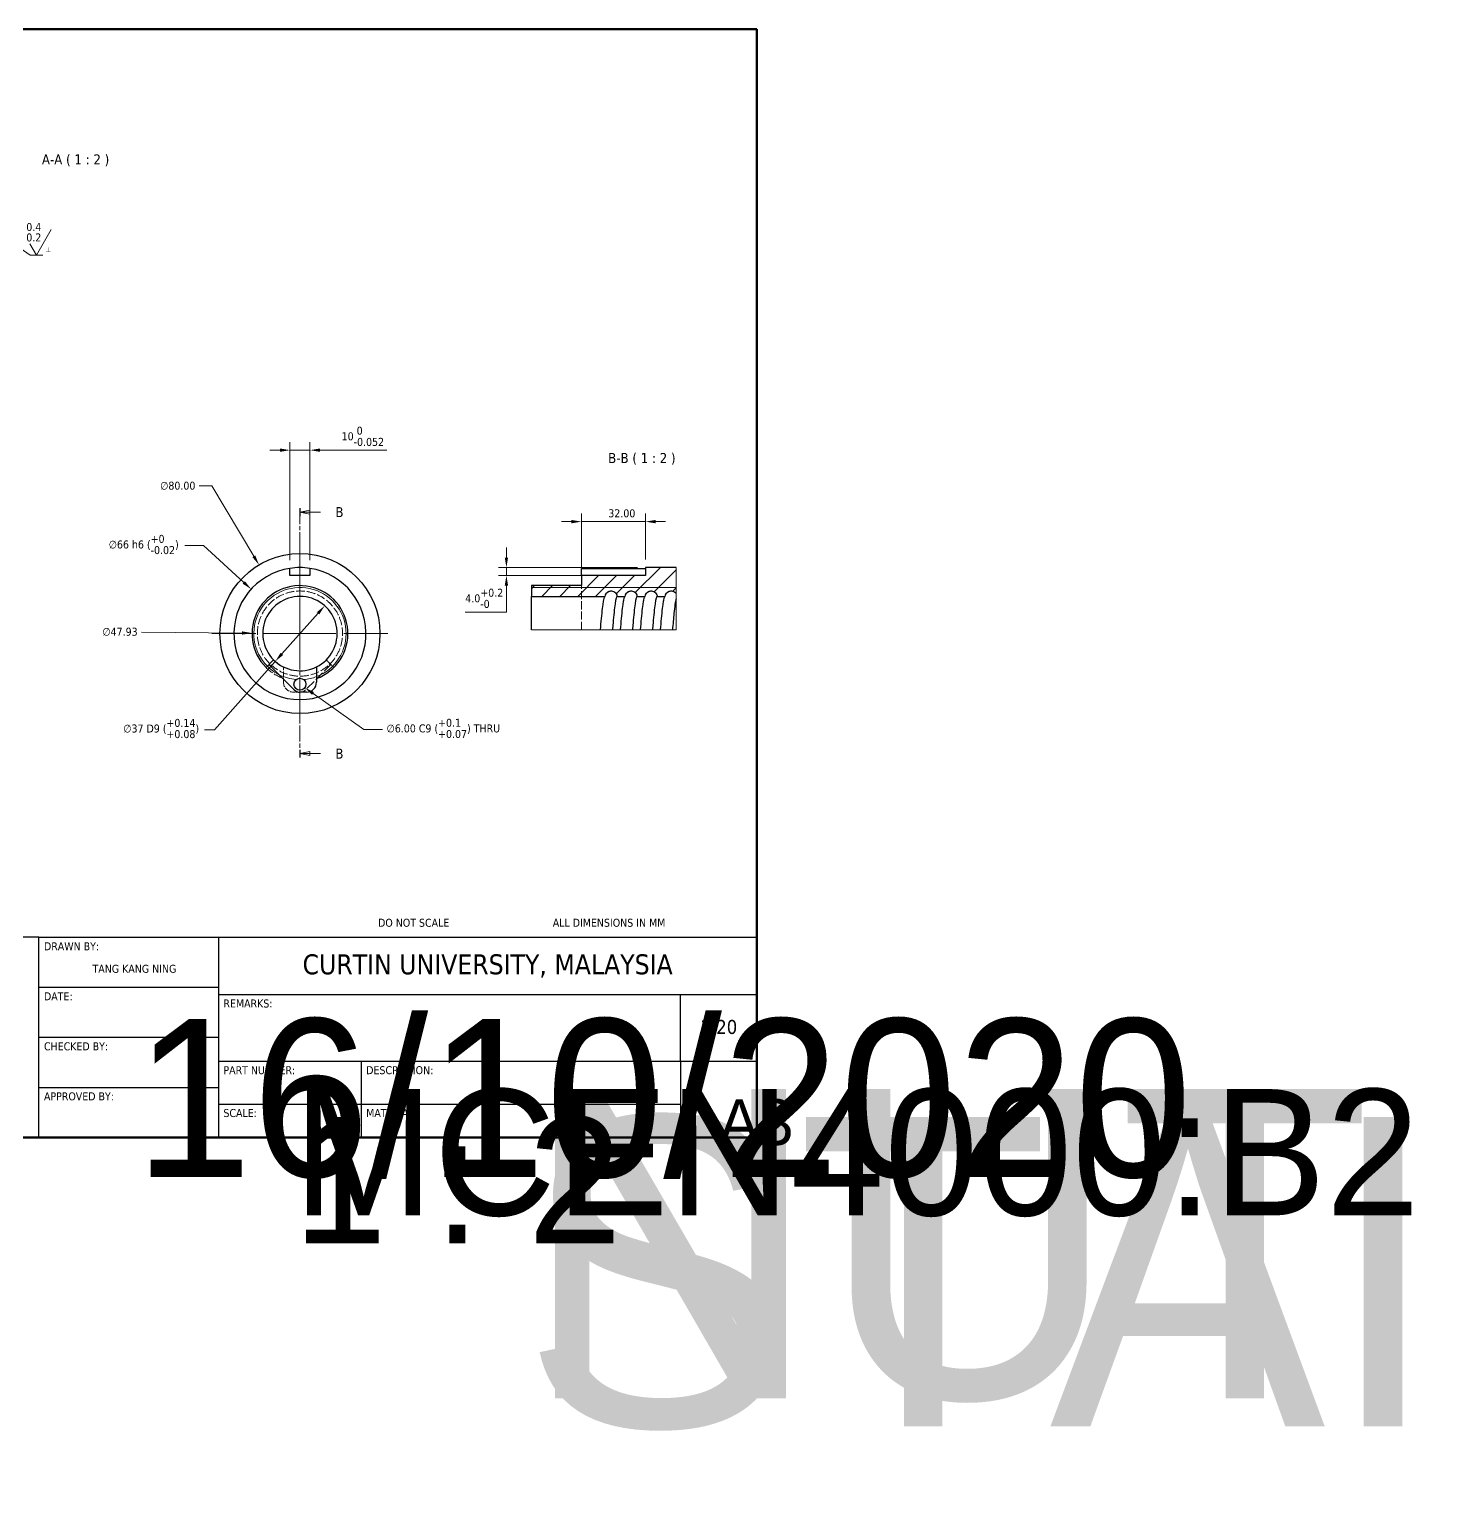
# Model space of a CAD drawing. Header units: millimetres. Extents: x 20 to 3976, y -153 to 574.
# Drawn here: x 456 to 1167, y -153 to 574 of the extents above; entities that cross this region are included whole.
import ezdxf
from ezdxf.enums import TextEntityAlignment as Align

# ---------------------------------------------------------------- set-up
doc = ezdxf.new("R2018")
doc.units = ezdxf.units.MM
doc.header["$LTSCALE"] = 2
doc.linetypes.add('CHAIN', pattern=[0.3543, 0.2362, -0.0295, 0.0591, -0.0295])
doc.linetypes.add('DASHED', pattern=[0.2068, 0.1655, -0.0413])
for name, color, linetype, lineweight in [('Border (ISO)', 7, 'Continuous', 50), ('Center Mark (ISO)', 7, 'Continuous', 13), ('Dimension (ISO)', 7, 'Continuous', 13), ('Hatch (ISO)', 7, 'Continuous', 13), ('Hidden (ISO)', 7, 'DASHED', 18), ('Section Line (ISO)', 7, 'CHAIN', 13), ('Symbol (ISO)', 7, 'Continuous', 13), ('Title (ISO)', 7, 'Continuous', 25), ('Visible (ISO)', 7, 'Continuous', 25), ('Visible Narrow (ISO)', 7, 'Continuous', 13)]:
    doc.layers.add(name, color=color, linetype=linetype, lineweight=lineweight)
doc.styles.add('Label Text (ISO)', font='tahoma.ttf')
doc.styles.add('Note Text (ISO)', font='tahoma.ttf')
doc.styles.add('Text Style68', font='AIGDT___.TTF')
doc.dimstyles.new('Main Standard', dxfattribs={"dimscale": 2, "dimtxt": 2, "dimasz": 2.5, "dimexe": 2, "dimexo": 2, "dimgap": 1, "dimtad": 1, "dimtih": 1, "dimtoh": 1, "dimrnd": 1e-08, "dimzin": 4, "dimdsep": 46, "dimtxsty": 'Note Text (ISO)', "dimcen": 0.09, "dimdle": 10, "dimclrd": 256, "dimclre": 256, "dimclrt": 256, "dimadec": 0, "dimazin": 3, "dimtfac": 1, "dimtmove": 0, "dimatfit": 3, "dimldrblk": 'Filled-1', "dimfxl": 1, "dimtolj": 1, "dimlwd": -1, "dimlwe": -1, "dimarcsym": 0})

# ---------------------------------------------------------------- blocks, each defined once
blk = doc.blocks.new('Borders 1')
at = {"layer": 'Border (ISO)'}
for p, q in [((10, 287), (410, 287)), ((10, 10), (10, 287)), ((410, 287), (410, 10)), ((410, 10), (10, 10))]:
    blk.add_line(p, q, dxfattribs=at)
blk = doc.blocks.new('Title Blocks 1')
at = {"layer": 'Title (ISO)'}
for p, q in [((101.9, 411.34), (36.9, 411.34)), ((101.9, 411.34), (281.3, 411.34)), ((101.9, 361.34), (101.9, 411.34)), ((101.9, 361.34), (101.9, 411.34)), ((146.75, 411.34), (146.75, 361.34)), ((281.3, 411.34), (281.3, 361.34)), ((101.9, 398.84), (146.75, 398.84)), ((146.75, 397.05), (281.3, 397.05)), ((262.25, 380.38), (262.25, 397.05)), ((101.9, 386.34), (146.75, 386.34)), ((146.75, 380.38), (281.3, 380.38)), ((182.43, 380.38), (182.43, 361.34)), ((262.25, 380.38), (262.25, 361.34)), ((101.9, 373.84), (146.75, 373.84)), ((146.75, 369.67), (262.25, 369.67)), ((36.9, 361.34), (101.9, 361.34)), ((281.3, 361.34), (101.9, 361.34))]:
    blk.add_line(p, q, dxfattribs=at)
at = {"layer": 'Title (ISO)', "style": 'Note Text (ISO)'}
for s, insert, char_height, width, attachment_point in [('\\fTahoma|b0|i0;DO NOT SCALE', (186.64, 415.98), 2, 32.6601, 1), ('\\fTahoma|b0|i0;ALL DIMENSIONS IN MM', (230.3, 415.98), 2, 50, 1), ('\\fTahoma|b0|i0;DRAWN BY:', (103.15, 410.09), 2, 15, 1), ('\\fTahoma|b0|i0;TANG KANG NING', (125.76, 403.46), 2, 39.4915, 5), ('\\fTahoma|b0|i0;CURTIN UNIVERSITY, MALAYSIA', (214.03, 404.19), 5, 100.235, 5), ('\\fTahoma|b0|i0;DATE:', (103.15, 397.59), 2, 10, 1), ('\\fTahoma|b0|i0;REMARKS: ', (148, 395.8), 2, 18.5729, 1), ('\\fTahoma|b0|i0;1/20', (271.77, 388.72), 3.5, 9.72, 5), ('\\fTahoma|b0|i0;CHECKED BY:', (103.15, 385.09), 2, 20, 1), ('\\fTahoma|b0|i0;PART NUMBER:', (148, 379.13), 2, 33.179, 1), ('\\fTahoma|b0|i0;DESCRIPTION:', (183.68, 379.13), 2, 18.2285, 1), ('\\fTahoma|b0|i0;APPROVED BY:', (103.15, 372.59), 2, 20, 1), ('\\fTahoma|b0|i0;SCALE:', (148, 368.42), 2, 8.7164, 1)]:
    blk.add_mtext(s, dxfattribs=dict(at, insert=insert, char_height=char_height, width=width, attachment_point=attachment_point))
at = {"layer": 'Title (ISO)', "insert": (183.68, 368.42), "char_height": 2, "width": 14.0288, "attachment_point": 1, "line_spacing_factor": 3, "style": 'Note Text (ISO)'}
blk.add_mtext('\\fTahoma|b0|i0;MATERIAL:\\P', dxfattribs=at)
at = {"layer": 'Title (ISO)', "lineweight": 30, "flags": 104}
for tag, height, p in [('CREATION_DATE', 2, (125.76, 390.96)), ('Remarks', 5, (204.5, 387.9)), ('Checked_By', 3.5, (125.76, 378.46)), ('DESCRIPTION', 2.49, (222.34, 373.4)), ('PART_NUMBER', 2.49, (165.4, 373.4)), ('Sheet_Size', 5, (271.77, 370.86)), ('Approved_By', 3.5, (125.76, 365.96))]:
    blk.add_attdef(tag, text='', height=height, dxfattribs=at).set_placement(p, align=Align.MIDDLE_CENTER)
for tag, p in [('MATERIAL', (222.34, 366.42)), ('Initial_View_Scale', (165.4, 366.42))]:
    blk.add_attdef(tag, text='', height=2, dxfattribs=at).set_placement(p, align=Align.TOP_CENTER)
blk = doc.blocks.new('2dTransSection1')
at = {"layer": 'Section Line (ISO)', "linetype": 'CHAIN', "ltscale": 8.519885}
blk.add_line((295.83, 167.27), (295.83, 104.92), dxfattribs=at)
at = {"layer": 'Section Line (ISO)', "linetype": 'Continuous', "lineweight": 25}
for p, q in [((295.83, 167.27), (295.83, 165.3)), ((295.83, 106.9), (295.83, 104.92))]:
    blk.add_line(p, q, dxfattribs=at)
at = {"layer": 'Section Line (ISO)', "linetype": 'Continuous'}
for p, q in [((298.33, 166.78), (295.83, 166.28)), ((298.33, 166.28), (295.83, 166.28)), ((295.83, 166.28), (298.33, 165.78)), ((298.33, 165.78), (298.33, 166.78)), ((300.92, 166.28), (298.33, 166.28)), ((298.33, 106.41), (295.83, 105.91)), ((298.33, 105.91), (295.83, 105.91)), ((295.83, 105.91), (298.33, 105.41)), ((298.33, 105.41), (298.33, 106.41)), ((300.92, 105.91), (298.33, 105.91))]:
    blk.add_line(p, q, dxfattribs=at)
at = {"layer": 'Section Line (ISO)', "linetype": 'Continuous', "flags": 128}
for points in [[(298.33, 166.78), (295.83, 166.28), (298.33, 165.78), (298.33, 166.78)], [(298.33, 106.41), (295.83, 105.91), (298.33, 105.41), (298.33, 106.41)]]:
    blk.add_lwpolyline(points, dxfattribs=at)
at = {"layer": 'Section Line (ISO)'}
for points in [[(298.33, 166.78), (295.83, 166.28), (298.33, 165.78), (298.33, 166.78)], [(298.33, 106.41), (295.83, 105.91), (298.33, 105.41), (298.33, 106.41)]]:
    blk.add_solid(points, dxfattribs=at)
at = {"layer": 'Section Line (ISO)', "char_height": 2.5, "attachment_point": 7, "style": 'Label Text (ISO)'}
for insert in [(304.67, 165.03), (304.67, 104.66)]:
    blk.add_mtext('B', dxfattribs=dict(at, insert=insert))
blk = doc.blocks.new('*D14')
at = {"layer": 'Defpoints', "color": 0, "transparency": 16777216}
for p in [(764.36, 327.8), (732.36, 300.83), (764.36, 304.83)]:
    blk.add_point(p, dxfattribs=at)
at = {"layer": 'Dimension (ISO)', "transparency": 16777216}
for p, q in [((727.36, 327.8), (722.36, 327.8)), ((732.36, 304.83), (732.36, 331.8)), ((732.36, 327.8), (737.36, 327.8)), ((737.36, 327.8), (759.36, 327.8)), ((764.36, 327.8), (759.36, 327.8)), ((764.36, 308.83), (764.36, 331.8)), ((769.36, 327.8), (774.36, 327.8))]:
    blk.add_line(p, q, dxfattribs=at)
for points in [[(727.36, 328.63), (727.36, 326.96), (732.36, 327.8)], [(769.36, 328.63), (769.36, 326.96), (764.36, 327.8)]]:
    blk.add_solid(points, dxfattribs=at)
at = {"layer": 'Dimension (ISO)', "transparency": 16777216, "insert": (745.77, 333.96), "char_height": 4, "attachment_point": 1, "style": 'Note Text (ISO)'}
blk.add_mtext('\\A1;32.00', dxfattribs=at)
blk = doc.blocks.new('Filled-1')
at = {"color": 0}
for p, q in [((0, 0), (-1, 0.17)), ((-1, 0.17), (-1, -0.17)), ((-1, 0), (0, 0)), ((-1, -0.17), (0, 0))]:
    blk.add_line(p, q, dxfattribs=at)
at = {"color": 0, "flags": 128}
blk.add_lwpolyline([(-1, -0.17), (0, 0), (-1, 0.17), (-1, -0.17)], dxfattribs=at)
at = {"color": 0}
blk.add_solid([(-1, -0.17), (0, 0), (-1, 0.17), (-1, -0.17)], dxfattribs=at)
blk = doc.blocks.new('*D15')
at = {"layer": 'Defpoints', "color": 0, "transparency": 16777216}
for p in [(694.84, 300.83), (764.36, 304.83), (764.36, 300.83)]:
    blk.add_point(p, dxfattribs=at)
at = {"layer": 'Dimension (ISO)', "transparency": 16777216}
for p, q in [((694.84, 309.83), (694.84, 314.83)), ((760.36, 304.83), (690.84, 304.83)), ((760.36, 300.83), (690.84, 300.83)), ((694.84, 304.83), (694.84, 300.83)), ((694.84, 295.83), (694.84, 282.52)), ((694.84, 282.52), (674.27, 282.52))]:
    blk.add_line(p, q, dxfattribs=at)
for points in [[(694.01, 309.83), (695.68, 309.83), (694.84, 304.83)], [(694.01, 295.83), (695.68, 295.83), (694.84, 300.83)]]:
    blk.add_solid(points, dxfattribs=at)
at = {"layer": 'Dimension (ISO)', "transparency": 16777216, "insert": (674.27, 294.26), "char_height": 4, "attachment_point": 1, "style": 'Note Text (ISO)'}
blk.add_mtext('\\A1;4.0\\S+0.2^ -0;', dxfattribs=at)
blk = doc.blocks.new('*D16')
at = {"layer": 'Defpoints', "color": 0, "transparency": 16777216}
for p in [(567.69, 272.07), (615.62, 271.59)]:
    blk.add_point(p, dxfattribs=at)
at = {"layer": 'Dimension (ISO)', "transparency": 16777216}
for p, q in [((512.37, 272.62), (562.69, 272.12)), ((591.47, 271.83), (591.83, 271.83)), ((591.65, 271.65), (591.65, 272.01))]:
    blk.add_line(p, q, dxfattribs=at)
blk.add_solid([(562.7, 272.95), (562.68, 271.28), (567.69, 272.07)], dxfattribs=at)
at = {"layer": 'Dimension (ISO)', "transparency": 16777216, "insert": (492.89, 274.77), "char_height": 4, "attachment_point": 1, "style": 'Note Text (ISO)'}
blk.add_mtext('\\A1;∅47.93', dxfattribs=at)
blk = doc.blocks.new('*D17')
at = {"layer": 'Defpoints', "color": 0, "transparency": 16777216}
for p in [(604.02, 285.72), (579.29, 257.93)]:
    blk.add_point(p, dxfattribs=at)
at = {"layer": 'Dimension (ISO)', "transparency": 16777216}
for p, q in [((600.69, 281.99), (582.61, 261.67)), ((579.29, 257.93), (548.9, 223.79)), ((548.9, 223.79), (543.9, 223.79))]:
    blk.add_line(p, q, dxfattribs=at)
blk.add_arc((591.65, 271.83), 18.6, 225, 240.65494, dxfattribs=at)
for points in [[(600.07, 282.54), (601.32, 281.43), (604.02, 285.72)], [(581.99, 262.22), (583.23, 261.11), (579.29, 257.93)]]:
    blk.add_solid(points, dxfattribs=at)
at = {"layer": 'Dimension (ISO)', "transparency": 16777216, "insert": (503.34, 229.18), "char_height": 4, "attachment_point": 1, "style": 'Note Text (ISO)'}
blk.add_mtext('\\A1;∅37 D9 (\\S+0.14^ +0.08;)', dxfattribs=at)
blk = doc.blocks.new('*D18')
at = {"layer": 'Defpoints', "color": 0, "transparency": 16777216}
for p in [(567.25, 294.05), (616.05, 249.61)]:
    blk.add_point(p, dxfattribs=at)
at = {"layer": 'Dimension (ISO)', "transparency": 16777216}
for p, q in [((534.04, 315.78), (543.38, 315.78)), ((543.38, 315.78), (563.56, 297.41)), ((591.47, 271.83), (591.83, 271.83)), ((591.65, 271.65), (591.65, 272.01))]:
    blk.add_line(p, q, dxfattribs=at)
blk.add_solid([(564.12, 298.03), (562.99, 296.8), (567.25, 294.05)], dxfattribs=at)
at = {"layer": 'Dimension (ISO)', "transparency": 16777216, "insert": (496.07, 321.17), "char_height": 4, "attachment_point": 1, "style": 'Note Text (ISO)'}
blk.add_mtext('\\A1;∅66 h6 (\\S+0^ -0.02;)', dxfattribs=at)
blk = doc.blocks.new('*D19')
at = {"layer": 'Defpoints', "color": 0, "transparency": 16777216}
for p in [(571.16, 306.18), (612.14, 237.47)]:
    blk.add_point(p, dxfattribs=at)
at = {"layer": 'Dimension (ISO)', "transparency": 16777216}
for p, q in [((541.35, 345.62), (547.64, 345.62)), ((547.64, 345.62), (568.6, 310.48)), ((591.47, 271.83), (591.83, 271.83)), ((591.65, 271.65), (591.65, 272.01))]:
    blk.add_line(p, q, dxfattribs=at)
blk.add_solid([(569.32, 310.9), (567.89, 310.05), (571.16, 306.18)], dxfattribs=at)
at = {"layer": 'Dimension (ISO)', "transparency": 16777216, "insert": (521.78, 347.77), "char_height": 4, "attachment_point": 1, "style": 'Note Text (ISO)'}
blk.add_mtext('\\A1;∅80.00', dxfattribs=at)
blk = doc.blocks.new('*D23')
at = {"layer": 'Defpoints', "color": 0, "transparency": 16777216}
for p in [(589.21, 248.27), (594.1, 244.79)]:
    blk.add_point(p, dxfattribs=at)
at = {"layer": 'Dimension (ISO)', "transparency": 16777216}
for p, q in [((591.47, 246.53), (591.83, 246.53)), ((591.65, 246.35), (591.65, 246.71)), ((623.55, 223.85), (598.17, 241.89)), ((632.95, 223.85), (623.55, 223.85))]:
    blk.add_line(p, q, dxfattribs=at)
blk.add_solid([(598.66, 242.57), (597.69, 241.21), (594.1, 244.79)], dxfattribs=at)
at = {"layer": 'Dimension (ISO)', "transparency": 16777216, "insert": (634.95, 229.24), "char_height": 4, "attachment_point": 1, "style": 'Note Text (ISO)'}
blk.add_mtext('\\A1;\\fTahoma|b0|i0;∅6.00 C9 (\\S+0.1^ +0.07;) THRU', dxfattribs=at)
blk = doc.blocks.new('Surface Texture Identifier1')
at = {"layer": 'Symbol (ISO)'}
for p, q in [((215.01, 239.85), (213.78, 240.71)), ((215.15, 240.05), (213.78, 240.71)), ((213.78, 240.71), (214.86, 239.64)), ((214.86, 239.64), (215.15, 240.05)), ((215.01, 239.85), (228.36, 230.48)), ((229.95, 230.49), (233.64, 236.89)), ((228.33, 233.29), (229.95, 230.49)), ((228.36, 230.48), (231.54, 230.48))]:
    blk.add_line(p, q, dxfattribs=at)
at = {"layer": 'Symbol (ISO)', "flags": 128}
blk.add_lwpolyline([(215.15, 240.05), (213.78, 240.71), (214.86, 239.64), (215.15, 240.05)], dxfattribs=at)
at = {"layer": 'Symbol (ISO)'}
blk.add_solid([(215.15, 240.05), (213.78, 240.71), (214.86, 239.64), (215.15, 240.05)], dxfattribs=at)
at = {"layer": 'Symbol (ISO)', "attachment_point": 7}
for s, insert, char_height, style in [('0.4', (227.43, 236.49), 2, 'Note Text (ISO)'), ('0.2', (227.43, 233.89), 2, 'Note Text (ISO)'), ('b', (232.24, 231.29), 1.2, 'Text Style68')]:
    blk.add_mtext(s, dxfattribs=dict(at, insert=insert, char_height=char_height, style=style))
blk = doc.blocks.new('*D31')
at = {"layer": 'Defpoints', "color": 0, "transparency": 16777216}
for p in [(596.65, 363.52), (586.65, 304.45), (596.65, 304.45)]:
    blk.add_point(p, dxfattribs=at)
at = {"layer": 'Dimension (ISO)', "transparency": 16777216}
for p, q in [((586.65, 308.45), (586.65, 367.52)), ((596.65, 308.45), (596.65, 367.52)), ((581.65, 363.52), (576.65, 363.52)), ((586.65, 363.52), (596.65, 363.52)), ((601.65, 363.52), (635.08, 363.52))]:
    blk.add_line(p, q, dxfattribs=at)
for points in [[(581.65, 364.35), (581.65, 362.68), (586.65, 363.52)], [(601.65, 364.35), (601.65, 362.68), (596.65, 363.52)]]:
    blk.add_solid(points, dxfattribs=at)
at = {"layer": 'Dimension (ISO)', "transparency": 16777216, "insert": (612.49, 375.26), "char_height": 4, "attachment_point": 1, "style": 'Note Text (ISO)'}
blk.add_mtext('\\A1;10\\S 0^ -0.052;', dxfattribs=at)

msp = doc.modelspace()

# ---------------------------------------------------------------- hatches: boundary and pattern name
at = {"layer": 'Hatch (ISO)'}
h = msp.add_hatch(dxfattribs=at)
h.set_pattern_fill('ANSI31', color=256, scale=50.8, style=0)
h.set_pattern_definition([(45, (0, 0), (-4.49013, 4.49013), [])])
edge = h.paths.add_edge_path()
edge.add_line((779.6074, 304.8278), (764.3635, 304.8278))
edge.add_line((764.3635, 304.8278), (764.3635, 300.8278))
edge.add_line((764.3635, 300.8278), (732.3635, 300.8278))
edge.add_line((732.3635, 300.8278), (732.3635, 295.7928))
edge.add_line((732.3635, 295.7928), (707.3635, 295.7928))
edge.add_line((707.3635, 295.7928), (707.3635, 290.4278))
edge.add_line((707.3635, 290.4278), (744.2035, 290.4278))
edge.add_spline(control_points=[(744.2035, 290.4278), (744.2406, 290.7962), (744.3455, 291.1546), (744.6804, 291.815), (744.9076, 292.1114), (745.4734, 292.62), (745.8122, 292.822), (746.548, 293.0846), (746.9381, 293.1428), (747.7185, 293.1064), (748.1014, 293.0121), (748.8096, 292.6821), (749.1281, 292.4496), (749.658, 291.8754), (749.8643, 291.5394), (750.0897, 290.9331), (750.1478, 290.6826), (750.1735, 290.4278)], knot_values=[-0.88494812, -0.88494812, -0.88494812, -0.88494812, -0.77387386, -0.77387386, -0.66279959, -0.66279959, -0.54560625, -0.54560625, -0.4284129, -0.4284129, -0.31121956, -0.31121956, -0.19402622, -0.19402622, -0.07683288, -0.07683288, 0, 0, 0, 0], degree=3, periodic=0)
edge.add_line((750.1735, 290.4278), (754.2035, 290.4278))
edge.add_spline(control_points=[(754.2035, 290.4278), (754.2406, 290.7962), (754.3455, 291.1546), (754.6804, 291.815), (754.9076, 292.1114), (755.4734, 292.62), (755.8122, 292.822), (756.548, 293.0846), (756.9381, 293.1428), (757.7185, 293.1064), (758.1014, 293.0121), (758.8096, 292.6821), (759.1281, 292.4496), (759.658, 291.8754), (759.8643, 291.5394), (760.0897, 290.9331), (760.1478, 290.6826), (760.1735, 290.4278)], knot_values=[-0.88494812, -0.88494812, -0.88494812, -0.88494812, -0.77387386, -0.77387386, -0.66279959, -0.66279959, -0.54560625, -0.54560625, -0.4284129, -0.4284129, -0.31121956, -0.31121956, -0.19402622, -0.19402622, -0.07683288, -0.07683288, 0, 0, 0, 0], degree=3, periodic=0)
edge.add_line((760.1735, 290.4278), (764.2035, 290.4278))
edge.add_spline(control_points=[(764.2035, 290.4278), (764.2406, 290.7962), (764.3455, 291.1546), (764.6804, 291.815), (764.9076, 292.1114), (765.4734, 292.62), (765.8122, 292.822), (766.548, 293.0846), (766.9381, 293.1428), (767.7185, 293.1064), (768.1014, 293.0121), (768.8096, 292.6821), (769.1281, 292.4496), (769.658, 291.8754), (769.8643, 291.5394), (770.0897, 290.9331), (770.1478, 290.6826), (770.1735, 290.4278)], knot_values=[-0.88494812, -0.88494812, -0.88494812, -0.88494812, -0.77387386, -0.77387386, -0.66279959, -0.66279959, -0.54560625, -0.54560625, -0.4284129, -0.4284129, -0.31121956, -0.31121956, -0.19402622, -0.19402622, -0.07683288, -0.07683288, 0, 0, 0, 0], degree=3, periodic=0)
edge.add_line((770.1735, 290.4278), (774.2035, 290.4278))
edge.add_spline(control_points=[(774.2035, 290.4278), (774.2406, 290.7962), (774.3455, 291.1546), (774.6804, 291.815), (774.9076, 292.1114), (775.4734, 292.62), (775.8122, 292.822), (776.548, 293.0846), (776.9381, 293.1428), (777.7185, 293.1064), (778.1014, 293.0121), (778.8096, 292.6821), (779.1281, 292.4496), (779.4695, 292.0797), (779.541, 291.9929), (779.6074, 291.9024)], knot_values=[-0.88494812, -0.88494812, -0.88494812, -0.88494812, -0.77387386, -0.77387386, -0.66279959, -0.66279959, -0.54560625, -0.54560625, -0.4284129, -0.4284129, -0.31121956, -0.31121956, -0.19402622, -0.19402622, -0.16023084, -0.16023084, -0.16023084, -0.16023084], degree=3, periodic=0)
edge.add_line((779.6074, 291.9024), (779.6074, 304.8278))

# ---------------------------------------------------------------- linework, layer by layer
at = {"layer": 'Center Mark (ISO)', "linetype": 'Continuous'}
for p, q in [((591.6523, 293.8378), (591.6523, 315.8278)), ((591.6523, 291.8178), (591.6523, 291.8378)), ((591.6523, 271.8278), (591.6523, 289.8178)), ((569.6423, 271.8278), (547.6523, 271.8278)), ((571.6623, 271.8278), (571.6423, 271.8278)), ((591.6523, 271.8278), (573.6623, 271.8278)), ((591.6523, 271.8278), (609.6423, 271.8278)), ((591.6523, 271.8278), (591.6523, 253.8378)), ((611.6423, 271.8278), (611.6623, 271.8278)), ((613.6623, 271.8278), (635.6523, 271.8278)), ((591.6523, 251.8378), (591.6523, 251.8178)), ((591.6523, 249.8178), (591.6523, 227.8278))]:
    msp.add_line(p, q, dxfattribs=at)
at = {"layer": 'Hidden (ISO)', "ltscale": 12.364371}
msp.add_line((732.3635, 273.6728), (732.3635, 295.7928), dxfattribs=at)
at = {"layer": 'Hidden (ISO)', "ltscale": 7.259732}
msp.add_line((583.4083, 247.5278), (583.4083, 255.1546), dxfattribs=at)
at = {"layer": 'Hidden (ISO)', "ltscale": 14.417957}
msp.add_line((607.1307, 256.3494), (594.4807, 243.6994), dxfattribs=at)
at = {"layer": 'Hidden (ISO)', "ltscale": 3.131422}
msp.add_line((604.8045, 258.6756), (607.1307, 256.3494), dxfattribs=at)
at = {"layer": 'Hidden (ISO)', "ltscale": 1.975256}
msp.add_line((607.1307, 256.3494), (608.5981, 254.882), dxfattribs=at)
at = {"layer": 'Hidden (ISO)', "ltscale": 3.087822}
msp.add_line((591.6523, 242.5278), (588.4083, 242.5278), dxfattribs=at)
at = {"layer": 'Hidden (ISO)', "ltscale": 12.57997}
msp.add_arc((591.6523, 271.8278), 23.965, 225, 249.8791389, dxfattribs=at)
at = {"layer": 'Hidden (ISO)', "ltscale": 7.476009}
msp.add_arc((588.4083, 247.5278), 5, 180, 270, dxfattribs=at)
at = {"layer": 'Hidden (ISO)', "ltscale": 2.990344}
msp.add_arc((591.6523, 246.5278), 4, 270, 315, dxfattribs=at)
at = {"layer": 'Hidden (ISO)', "ltscale": 12.978634}
msp.add_open_spline([(576.5909, 256.7664), (574.9583, 258.3991), (573.5771, 260.3252), (571.5507, 264.428), (570.8671, 266.6503), (570.2428, 271.1428), (570.2948, 273.4689), (571.1195, 277.9304), (571.9025, 280.1213), (574.0923, 284.095), (575.5263, 285.9271), (578.8576, 289.0072), (580.7963, 290.2936), (584.9291, 292.1658), (587.1745, 292.775), (591.6868, 293.2483), (594.0098, 293.1182), (598.441, 292.144), (600.6044, 291.2879), (604.5023, 288.9659), (606.2852, 287.4712), (609.2517, 284.0383), (610.4722, 282.0575), (612.2046, 277.8642), (612.7381, 275.5996), (613.0595, 271.0739), (612.8514, 268.7566), (611.7291, 264.3606), (610.8008, 262.2272), (608.3492, 258.4095), (606.7954, 256.6778), (603.2648, 253.8282), (601.2441, 252.6749), (596.995, 251.0844), (594.7138, 250.6273), (590.1799, 250.458), (587.8708, 250.7438), (583.515, 252.0132), (581.414, 253.0126), (578.495, 255.0287), (577.5022, 255.8576), (576.5921, 256.7676)], degree=3, knots=[0, 0, 0, 0, 0.69459692, 0.69459692, 1.37661408, 1.37661408, 2.05908392, 2.05908392, 2.74153762, 2.74153762, 3.42399189, 3.42399189, 4.10644613, 4.10644613, 4.78890038, 4.78890038, 5.47135463, 5.47135463, 6.15380888, 6.15380888, 6.83626313, 6.83626313, 7.51871738, 7.51871738, 8.20117163, 8.20117163, 8.88362588, 8.88362588, 9.56608013, 9.56608013, 10.24853438, 10.24853438, 10.93098863, 10.93098863, 11.61344288, 11.61344288, 12.29589713, 12.29589713, 12.97835138, 12.97835138, 13.3631146, 13.3631146, 13.3631146, 13.3631146], dxfattribs=at)
at = {"layer": 'Hidden (ISO)', "ltscale": 12.406941}
for points in [[(743.081, 285.9902), (743.2733, 287.4468), (743.4637, 288.6318), (743.8191, 290.1153), (743.9433, 290.5742), (744.3511, 291.4347), (744.5733, 291.8261), (745.1261, 292.3661), (745.313, 292.5173), (745.8248, 292.8367), (746.1815, 292.9854), (746.7615, 293.1057), (746.9754, 293.1278), (747.1885, 293.1278)], [(753.081, 285.9902), (753.2733, 287.4468), (753.4637, 288.6318), (753.8191, 290.1153), (753.9433, 290.5742), (754.3511, 291.4347), (754.5733, 291.8261), (755.1261, 292.3661), (755.313, 292.5173), (755.8248, 292.8367), (756.1815, 292.9854), (756.7615, 293.1057), (756.9754, 293.1278), (757.1885, 293.1278)], [(763.081, 285.9902), (763.2733, 287.4468), (763.4637, 288.6318), (763.8191, 290.1153), (763.9433, 290.5742), (764.3511, 291.4347), (764.5733, 291.8261), (765.1261, 292.3661), (765.313, 292.5173), (765.8248, 292.8367), (766.1815, 292.9854), (766.7615, 293.1057), (766.9754, 293.1278), (767.1885, 293.1278)], [(773.081, 285.9902), (773.2733, 287.4468), (773.4637, 288.6318), (773.8191, 290.1153), (773.9433, 290.5742), (774.3511, 291.4347), (774.5733, 291.8261), (775.1261, 292.3661), (775.313, 292.5173), (775.8248, 292.8367), (776.1815, 292.9854), (776.7615, 293.1057), (776.9754, 293.1278), (777.1885, 293.1278)]]:
    msp.add_open_spline(points, degree=3, knots=[0, 0, 0, 0, 0.65266367, 0.65266367, 1.01827203, 1.01827203, 1.24341551, 1.24341551, 1.33369702, 1.33369702, 1.4631085, 1.4631085, 1.53486879, 1.53486879, 1.53486879, 1.53486879], dxfattribs=at)
at = {"layer": 'Visible (ISO)'}
for p, q in [((586.6523, 300.8278), (586.6523, 304.4468)), ((596.6523, 300.8278), (586.6523, 300.8278)), ((596.6523, 304.4468), (596.6523, 300.8278)), ((732.3635, 300.8278), (732.3635, 304.4468)), ((732.3635, 304.4468), (764.3635, 304.4468)), ((764.3635, 300.8278), (732.3635, 300.8278)), ((732.3635, 300.8278), (732.3635, 295.7928)), ((779.6074, 304.8278), (764.3635, 304.8278)), ((764.3635, 304.8278), (764.3635, 300.8278)), ((732.3635, 295.7928), (707.3635, 295.7928)), ((707.3635, 295.7928), (707.3635, 290.4278)), ((707.3635, 290.4278), (744.2035, 290.4278)), ((707.3635, 273.6728), (707.3635, 290.4278)), ((750.1735, 290.4278), (754.2035, 290.4278)), ((760.1735, 290.4278), (764.2035, 290.4278)), ((770.1735, 290.4278), (774.2035, 290.4278)), ((574.7065, 254.882), (578.5001, 258.6756)), ((588.8239, 243.6994), (576.1739, 256.3494)), ((599.8963, 255.1546), (599.8963, 249.3254)), ((599.8963, 249.3254), (599.8963, 247.5278)), ((594.8963, 242.5278), (591.6523, 242.5278))]:
    msp.add_line(p, q, dxfattribs=at)
for centre, radius in [((591.6523, 271.8278), 40), ((591.6523, 246.5278), 3)]:
    msp.add_circle(centre, radius, dxfattribs=at)
for centre, radius, start, end in [((591.6523, 271.8278), 33, 98.714742, 81.285258), ((591.6523, 271.8278), 33, 81.285258, 98.714742), ((591.6523, 271.8278), 23.965, 290.1208611, 225), ((591.6523, 271.8278), 18.6, 296.3098757, 225), ((591.6523, 271.8278), 18.6, 225, 296.3098757), ((594.8963, 247.5278), 5, 270, 0), ((591.6523, 246.5278), 4, 225, 270)]:
    msp.add_arc(centre, radius, start, end, dxfattribs=at)
for points, knots in [([(744.2035, 290.4278), (744.2406, 290.7962), (744.3455, 291.1546), (744.6804, 291.815), (744.9076, 292.1114), (745.4734, 292.62), (745.8122, 292.822), (746.548, 293.0846), (746.9381, 293.1428), (747.7185, 293.1064), (748.1014, 293.0121), (748.8096, 292.6821), (749.1281, 292.4496), (749.658, 291.8754), (749.8643, 291.5394), (750.0897, 290.9331), (750.1478, 290.6826), (750.1735, 290.4278)], [-0.884948122, -0.884948122, -0.884948122, -0.884948122, -0.773873855, -0.773873855, -0.662799589, -0.662799589, -0.545606247, -0.545606247, -0.428412905, -0.428412905, -0.311219563, -0.311219563, -0.194026221, -0.194026221, -0.076832879, -0.076832879, 0, 0, 0, 0]), ([(754.2035, 290.4278), (754.2406, 290.7962), (754.3455, 291.1546), (754.6804, 291.815), (754.9076, 292.1114), (755.4734, 292.62), (755.8122, 292.822), (756.548, 293.0846), (756.9381, 293.1428), (757.7185, 293.1064), (758.1014, 293.0121), (758.8096, 292.6821), (759.1281, 292.4496), (759.658, 291.8754), (759.8643, 291.5394), (760.0897, 290.9331), (760.1478, 290.6826), (760.1735, 290.4278)], [-0.884948122, -0.884948122, -0.884948122, -0.884948122, -0.773873855, -0.773873855, -0.662799589, -0.662799589, -0.545606247, -0.545606247, -0.428412905, -0.428412905, -0.311219563, -0.311219563, -0.194026221, -0.194026221, -0.076832879, -0.076832879, 0, 0, 0, 0]), ([(764.2035, 290.4278), (764.2406, 290.7962), (764.3455, 291.1546), (764.6804, 291.815), (764.9076, 292.1114), (765.4734, 292.62), (765.8122, 292.822), (766.548, 293.0846), (766.9381, 293.1428), (767.7185, 293.1064), (768.1014, 293.0121), (768.8096, 292.6821), (769.1281, 292.4496), (769.658, 291.8754), (769.8643, 291.5394), (770.0897, 290.9331), (770.1478, 290.6826), (770.1735, 290.4278)], [-0.884948122, -0.884948122, -0.884948122, -0.884948122, -0.773873855, -0.773873855, -0.662799589, -0.662799589, -0.545606247, -0.545606247, -0.428412905, -0.428412905, -0.311219563, -0.311219563, -0.194026221, -0.194026221, -0.076832879, -0.076832879, 0, 0, 0, 0]), ([(774.2035, 290.4278), (774.2406, 290.7962), (774.3455, 291.1546), (774.6804, 291.815), (774.9076, 292.1114), (775.4734, 292.62), (775.8122, 292.822), (776.548, 293.0846), (776.9381, 293.1428), (777.7185, 293.1064), (778.1014, 293.0121), (778.8096, 292.6821), (779.1281, 292.4496), (779.4695, 292.0797), (779.541, 291.9929), (779.6074, 291.9024)], [-0.884948122, -0.884948122, -0.884948122, -0.884948122, -0.773873855, -0.773873855, -0.662799589, -0.662799589, -0.545606247, -0.545606247, -0.428412905, -0.428412905, -0.311219563, -0.311219563, -0.194026221, -0.194026221, -0.160230836, -0.160230836, -0.160230836, -0.160230836]), ([(741.8617, 273.6728), (742.2025, 277.6369), (742.5434, 281.4588), (742.8843, 284.3956), (743.2255, 287.3351), (743.5667, 289.3713), (743.9079, 290.1078), (744.0064, 290.3205), (744.105, 290.4278), (744.2035, 290.4278)], [0.88475402, 0.88475402, 0.88475402, 0.88475402, 1.52729415, 1.52729415, 1.52729415, 2.17042262, 2.17042262, 2.17042262, 2.35619449, 2.35619449, 2.35619449, 2.35619449]), ([(750.1735, 290.4278), (749.8326, 290.4278), (749.4917, 289.1057), (749.1508, 286.7185), (748.8096, 284.3292), (748.4684, 280.886), (748.1273, 277.0596), (748.0287, 275.9543), (747.9301, 274.8189), (747.8316, 273.6728)], [-2.35619449, -2.35619449, -2.35619449, -2.35619449, -1.71365436, -1.71365436, -1.71365436, -1.07052589, -1.07052589, -1.07052589, -0.88475402, -0.88475402, -0.88475402, -0.88475402]), ([(751.8617, 273.6728), (752.2025, 277.6369), (752.5434, 281.4588), (752.8843, 284.3956), (753.2255, 287.3351), (753.5667, 289.3713), (753.9079, 290.1078), (754.0064, 290.3205), (754.105, 290.4278), (754.2035, 290.4278)], [7.16793933, 7.16793933, 7.16793933, 7.16793933, 7.81047946, 7.81047946, 7.81047946, 8.45360793, 8.45360793, 8.45360793, 8.6393798, 8.6393798, 8.6393798, 8.6393798]), ([(760.1735, 290.4278), (759.8326, 290.4278), (759.4917, 289.1057), (759.1508, 286.7185), (758.8096, 284.3292), (758.4684, 280.886), (758.1273, 277.0596), (758.0287, 275.9543), (757.9301, 274.8189), (757.8316, 273.6728)], [-8.6393798, -8.6393798, -8.6393798, -8.6393798, -7.99683967, -7.99683967, -7.99683967, -7.3537112, -7.3537112, -7.3537112, -7.16793933, -7.16793933, -7.16793933, -7.16793933]), ([(761.8617, 273.6728), (762.2025, 277.6369), (762.5434, 281.4588), (762.8843, 284.3956), (763.2255, 287.3351), (763.5667, 289.3713), (763.9079, 290.1078), (764.0064, 290.3205), (764.105, 290.4278), (764.2035, 290.4278)], [13.45112464, 13.45112464, 13.45112464, 13.45112464, 14.09366477, 14.09366477, 14.09366477, 14.73679323, 14.73679323, 14.73679323, 14.9225651, 14.9225651, 14.9225651, 14.9225651]), ([(770.1735, 290.4278), (769.8326, 290.4278), (769.4917, 289.1057), (769.1508, 286.7185), (768.8096, 284.3292), (768.4684, 280.886), (768.1273, 277.0596), (768.0287, 275.9543), (767.9301, 274.8189), (767.8316, 273.6728)], [-14.9225651, -14.9225651, -14.9225651, -14.9225651, -14.28002497, -14.28002497, -14.28002497, -13.63689651, -13.63689651, -13.63689651, -13.45112464, -13.45112464, -13.45112464, -13.45112464]), ([(771.8617, 273.6728), (772.2025, 277.6369), (772.5434, 281.4588), (772.8843, 284.3956), (773.2255, 287.3351), (773.5667, 289.3713), (773.9079, 290.1078), (774.0064, 290.3205), (774.105, 290.4278), (774.2035, 290.4278)], [19.73430995, 19.73430995, 19.73430995, 19.73430995, 20.37685008, 20.37685008, 20.37685008, 21.01997854, 21.01997854, 21.01997854, 21.20575041, 21.20575041, 21.20575041, 21.20575041]), ([(779.6074, 289.2636), (779.265, 287.8702), (778.9226, 285.23), (778.5802, 281.8606), (778.3307, 279.4049), (778.0811, 276.5747), (777.8316, 273.6728)], [-20.85006317, -20.85006317, -20.85006317, -20.85006317, -20.20467287, -20.20467287, -20.20467287, -19.73430995, -19.73430995, -19.73430995, -19.73430995])]:
    msp.add_open_spline(points, degree=3, knots=knots, dxfattribs=at)
at = {"layer": 'Visible Narrow (ISO)'}
for p, q in [((779.6074, 304.8278), (779.6074, 291.9024)), ((779.6074, 294.8817), (707.3635, 294.8817)), ((779.6074, 291.9024), (779.6074, 289.2636)), ((779.6074, 289.2636), (779.6074, 273.6728)), ((741.8617, 273.6728), (707.3635, 273.6728)), ((747.8316, 273.6728), (741.8617, 273.6728)), ((751.8617, 273.6728), (747.8316, 273.6728)), ((757.8316, 273.6728), (751.8617, 273.6728)), ((761.8617, 273.6728), (757.8316, 273.6728)), ((767.8316, 273.6728), (761.8617, 273.6728)), ((771.8617, 273.6728), (767.8316, 273.6728)), ((777.8316, 273.6728), (771.8617, 273.6728)), ((779.6074, 273.6728), (777.8316, 273.6728))]:
    msp.add_line(p, q, dxfattribs=at)
for start, end in [(290.9527283, 225), (225, 243.284982), (243.284982, 265.2807353), (274.7192647, 290.9527283)]:
    msp.add_arc((591.6523, 271.8278), 23.0538, start, end, dxfattribs=at)

# ---------------------------------------------------------------- block references
at = {"xscale": 2, "yscale": 2, "zscale": 2}
msp.add_blockref('Borders 1', (0, 0), dxfattribs=at)
ref = msp.add_blockref('Title Blocks 1', (257.4039, -702.6738), dxfattribs=dict(xscale=2, yscale=2, zscale=2))
lines = msp.add_mtext('16/10/2020', dxfattribs={"layer": 'Title (ISO)', "insert": (508.9166, 79.25), "char_height": 78.983, "attachment_point": 1})
ref.add_attrib('CREATION_DATE', '', (508.9166, 79.25), dxfattribs={"flags": 104}).embed_mtext(lines)
lines = msp.add_mtext('A3', dxfattribs={"layer": 'Title (ISO)', "insert": (800.9524, 39.0476), "char_height": 22.85714, "attachment_point": 1})
ref.add_attrib('Sheet_Size', '', (800.9524, 39.0476), dxfattribs={"flags": 104}).embed_mtext(lines)
lines = msp.add_mtext('NUT BODY OF THE BALL SCREW', dxfattribs={"layer": 'Title (ISO)', "insert": (702.0855, 44.131), "char_height": 154.638604, "attachment_point": 1})
ref.add_attrib('DESCRIPTION', '', (702.0855, 44.131), dxfattribs={"flags": 104}).embed_mtext(lines)
lines = msp.add_mtext('1 : 2', dxfattribs={"layer": 'Title (ISO)', "insert": (588.1943, 30.1667), "char_height": 63.14374, "attachment_point": 1})
ref.add_attrib('Initial_View_Scale', '', (588.1943, 30.1667), dxfattribs={"flags": 104}).embed_mtext(lines)
lines = msp.add_mtext('STAINLESS STEEL, AISI 302', dxfattribs={"layer": 'Title (ISO)', "insert": (702.0855, 30.1667), "char_height": 154.638604, "attachment_point": 1})
ref.add_attrib('MATERIAL', '', (702.0855, 30.1667), dxfattribs={"flags": 104}).embed_mtext(lines)
lines = msp.add_mtext('MCEN4000:B2', dxfattribs={"layer": 'Title (ISO)', "insert": (588.1943, 44.131), "char_height": 63.143739, "attachment_point": 1})
ref.add_attrib('PART_NUMBER', '', (588.1943, 44.131), dxfattribs={"flags": 104}).embed_mtext(lines)
at = {"layer": 'Section Line (ISO)', "xscale": 2, "yscale": 2, "zscale": 2}
msp.add_blockref('2dTransSection1', (0, 0), dxfattribs=at)
at = {"layer": 'Symbol (ISO)', "xscale": 2, "yscale": 2, "zscale": 2}
msp.add_blockref('Surface Texture Identifier1', (0, 0), dxfattribs=at)

# ---------------------------------------------------------------- texts
at = {"layer": 'Symbol (ISO)', "char_height": 5, "attachment_point": 7, "style": 'Label Text (ISO)'}
for s, insert in [('A-A ( 1 : 2 )', (462.6671, 505.4623)), ('B-B ( 1 : 2 )', (745.7003, 356.1946))]:
    msp.add_mtext(s, dxfattribs=dict(at, insert=insert))

# ---------------------------------------------------------------- dimensions: what is measured, and where the dimension line sits
at = {"layer": 'Dimension (ISO)'}
dim = msp.add_linear_dim(base=(596.6523, 363.5179), p1=(586.6523, 304.4468), p2=(596.6523, 304.4468), dimstyle='Main Standard', override={"dimgap": 1, "dimtih": 0, "dimtoh": 0, "dimdec": 0, "dimtol": 1, "dimlim": 0, "dimtp": 0, "dimtm": 0.052, "dimtdec": 3, "dimtofl": 1, "dimatfit": 1}, dxfattribs=at)
dim.commit()
dim.dimension.update_dxf_attribs({"geometry": '*D31', "text_midpoint": (622.7853, 363.5179), "dimtype": 160})
for p1, p2, picture, middle in [((612.1416, 237.4739), (571.163, 306.1817), '*D19', (530.5663, 345.6155)), ((615.6161, 271.5884), (567.6885, 272.0672), '*D16', (512.3727, 272.6198))]:
    dim = msp.add_diameter_dim_2p(p1=p1, p2=p2, dimstyle='Main Standard', override={"dimgap": 1, "dimtad": 0, "dimdec": 2, "dimlfac": 1, "dimtol": 0, "dimlim": 0, "dimtp": 0, "dimtm": 0, "dimtdec": 2, "dimtofl": 0}, dxfattribs=at)
    dim.commit()
    dim.dimension.update_dxf_attribs({"geometry": picture, "text_midpoint": middle, "dimtype": 163})
for base, p1, p2, angle, override, picture, middle in [((764.3635, 327.795), (732.3635, 300.8278), (764.3635, 304.8278), 180, {"dimgap": 1, "dimtih": 0, "dimtoh": 0, "dimdec": 2, "dimtol": 0, "dimlim": 0, "dimtp": 0, "dimtm": 0, "dimtdec": 2, "dimtofl": 0}, '*D14', (752.3635, 327.795)), ((694.8438, 300.8278), (764.3635, 304.8278), (764.3635, 300.8278), 90, {"dimgap": 1, "dimdec": 1, "dimtol": 1, "dimlim": 0, "dimtp": 0.2, "dimtm": 1e-09, "dimtdec": 1, "dimtofl": 1, "dimatfit": 1}, '*D15', (683.5557, 282.5156))]:
    dim = msp.add_linear_dim(base=base, p1=p1, p2=p2, angle=angle, dimstyle='Main Standard', override=override, dxfattribs=at)
    dim.commit()
    dim.dimension.update_dxf_attribs({"geometry": picture, "text_midpoint": middle, "dimtype": 160})
for p1, p2, text, override, picture, middle in [((616.0517, 249.6092), (567.2529, 294.0464), '<> h6 (\\S+0^ -0.02;)', {"dimtad": 0, "dimdec": 0, "dimlfac": 1, "dimtp": 0, "dimtm": 0.019, "dimtdec": 2, "dimtofl": 0}, '*D18', (514.0575, 315.7835)), ((604.0175, 285.7225), (579.2871, 257.9332), '<> D9 (\\S+0.14^ +0.08;)', {"dimtad": 0, "dimdec": 0, "dimlfac": 1, "dimtp": 0.142, "dimtm": -0.08, "dimtdec": 2, "dimatfit": 2}, '*D17', (522.6183, 223.7883)), ((589.207, 248.2658), (594.0976, 244.7899), '\\fTahoma|b0|i0;<> C9 (\\S+0.1^ +0.07;) THRU', {"dimtad": 0, "dimdec": 2, "dimlfac": 1, "dimtp": 0.1, "dimtm": -0.07, "dimtdec": 2, "dimtofl": 0}, '*D23', (664.1282, 223.8543))]:
    dim = msp.add_diameter_dim_2p(p1=p1, p2=p2, text=text, dimstyle='Main Standard', override=override, dxfattribs=at)
    dim.commit()
    dim.dimension.update_dxf_attribs({"geometry": picture, "text_midpoint": middle, "dimtype": 163})

doc.saveas('drawing.dxf')
